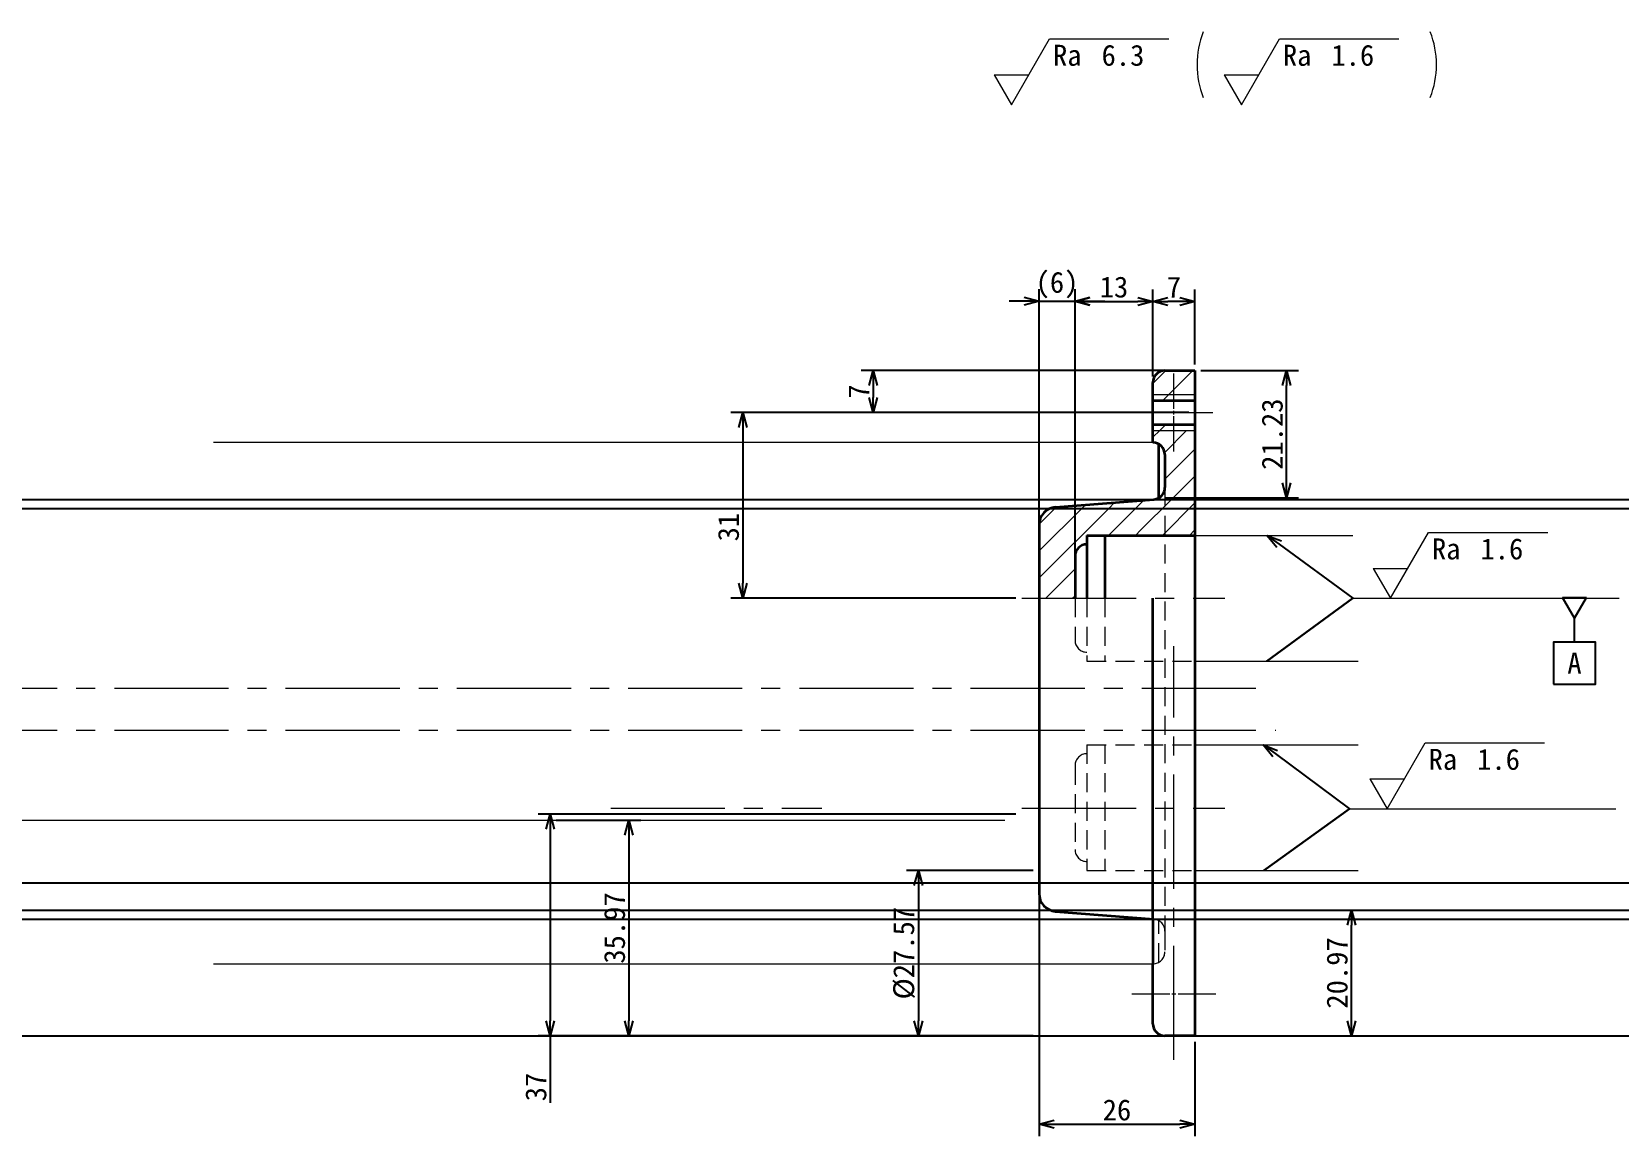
# Model space of a CAD drawing. Header units: millimetres. Extents: x 0 to 1496, y -203 to 299.
# Drawn here: x 1231.1 to 1496, y -203.1 to -18.8 of the extents above; entities that cross this region are included whole.
import ezdxf
from ezdxf import colors
from ezdxf.entities.mleader import LeaderData, LeaderLine
from ezdxf.enums import TextEntityAlignment as Align
from ezdxf.math import Vec2, Vec3

# ---------------------------------------------------------------- set-up
doc = ezdxf.new("R2010")
doc.units = ezdxf.units.MM
doc.linetypes.add('CENTER2', pattern=[28.575, 19.05, -3.175, 3.175, -3.175])
doc.linetypes.add('HIDDEN2', pattern=[4.7625, 3.175, -1.5875])
for name, color, linetype, lineweight in [('01_外形線', 7, 'Continuous', 35), ('02_中心線', 1, 'CENTER2', 18), ('03_隠れ線', 3, 'HIDDEN2', 18), ('04_寸法線', 2, 'Continuous', 18), ('07_ハッチング', 6, 'Continuous', 18), ('07寸法線', 3, 'Continuous', 25), ('08_細線', 5, 'Continuous', 18)]:
    doc.layers.add(name, color=color, linetype=linetype, lineweight=lineweight)
doc.layers.add('under_1', color=254, linetype='Continuous', lineweight=25, plot=False)
doc.styles.add('横文字', font='MS Gothic.ttf', dxfattribs={"height": 3.5})
doc.dimstyles.new('機械', dxfattribs={"dimtxt": 3.5, "dimasz": 2.5, "dimexe": 2, "dimexo": 1, "dimtad": 3, "dimdsep": 46, "dimtxsty": '横文字', "dimblk": 'OPEN30', "dimcen": 0, "dimazin": 2, "dimtfac": 1, "dimtmove": 0, "dimatfit": 3, "dimldrblk": 'OPEN30', "dimfxl": 1, "dimarcsym": 0})
doc.dimstyles.new('機械φ付', dxfattribs={"dimtxt": 3.5, "dimasz": 2.5, "dimexe": 2, "dimexo": 1, "dimtad": 3, "dimdsep": 46, "dimtxsty": '横文字', "dimblk": 'OPEN30', "dimcen": 0, "dimazin": 2, "dimtfac": 1, "dimtmove": 0, "dimatfit": 3, "dimldrblk": 'OPEN30', "dimfxl": 1, "dimarcsym": 0})
pattern_1 = [(45, (1035.4197, -186.311), (-2.245064, 2.245064), [])]

# ---------------------------------------------------------------- blocks, each defined once
blk = doc.blocks.new('*U85')
at = {"layer": '02_中心線', "color": 0, "linetype": 'CENTER2', "transparency": 16777216}
blk.add_line((0, -56.17), (0, 12.87), dxfattribs=at)
blk = doc.blocks.new('*U86')
at = {"layer": '02_中心線', "color": 0, "linetype": 'CENTER2', "transparency": 16777216}
for p, q in [((0, 0.6), (0, 6.5)), ((-6.5, 0), (-0.6, 0)), ((0.6, 0), (6.5, 0)), ((0, -6.5), (0, -0.6))]:
    blk.add_line(p, q, dxfattribs=at)
at = {"layer": '02_中心線', "color": 0, "linetype": 'Continuous', "transparency": 16777216}
for p, q in [((-0.3, 0), (0.3, 0)), ((0, -0.3), (0, 0.3))]:
    blk.add_line(p, q, dxfattribs=at)
blk = doc.blocks.new('_Open30')
at = {"color": 0, "linetype": 'ByBlock', "lineweight": -2}
for p, q in [((-1, 0.27), (0, 0)), ((0, 0), (-1, -0.27)), ((0, 0), (-1, 0))]:
    blk.add_line(p, q, dxfattribs=at)
blk = doc.blocks.new('*D89')
at = {"layer": '04_寸法線', "color": 0, "lineweight": -2, "transparency": 16777216}
for p, q in [((1399.17, -112.31), (1399.17, -61.71)), ((1405.17, -112.31), (1405.17, -61.71)), ((1396.67, -63.71), (1394.17, -63.71)), ((1399.17, -63.71), (1405.17, -63.71)), ((1407.67, -63.71), (1410.17, -63.71))]:
    blk.add_line(p, q, dxfattribs=at)
at = {"layer": 'Defpoints', "color": 0, "transparency": 16777216}
for p in [(1405.17, -63.71), (1399.17, -113.31), (1405.17, -113.31)]:
    blk.add_point(p, dxfattribs=at)
at = {"layer": '04_寸法線', "color": 0, "lineweight": -2, "transparency": 16777216, "xscale": 2.5, "yscale": 2.5, "zscale": 2.5}
blk.add_blockref('_Open30', (1399.17, -63.71), dxfattribs=at)
at = {"layer": '04_寸法線', "color": 0, "lineweight": -2, "transparency": 16777216, "xscale": 2.5, "yscale": 2.5, "zscale": 2.5, "rotation": 180}
blk.add_blockref('_Open30', (1405.17, -63.71), dxfattribs=at)
at = {"layer": '04_寸法線', "color": 0, "transparency": 16777216, "insert": (1402.17, -61.04), "char_height": 3.5, "attachment_point": 5, "style": '横文字'}
blk.add_mtext('(6)', dxfattribs=at)
blk = doc.blocks.new('*U90')
at = {"layer": '02_中心線', "color": 0, "linetype": 'CENTER2', "transparency": 16777216}
blk.add_line((-19.86, 0), (14.02, 0), dxfattribs=at)
blk = doc.blocks.new('*D91')
at = {"layer": '04_寸法線', "color": 0, "lineweight": -2, "transparency": 16777216}
for p, q in [((1418.17, -76.31), (1418.17, -61.76)), ((1425.17, -74.31), (1425.17, -61.76)), ((1422.67, -63.76), (1420.67, -63.76))]:
    blk.add_line(p, q, dxfattribs=at)
at = {"layer": 'Defpoints', "color": 0, "transparency": 16777216}
for p in [(1418.17, -63.76), (1425.17, -75.31), (1418.17, -77.31)]:
    blk.add_point(p, dxfattribs=at)
at = {"layer": '04_寸法線', "color": 0, "lineweight": -2, "transparency": 16777216, "xscale": 2.5, "yscale": 2.5, "zscale": 2.5, "rotation": 180}
blk.add_blockref('_Open30', (1418.17, -63.76), dxfattribs=at)
at = {"layer": '04_寸法線', "color": 0, "lineweight": -2, "transparency": 16777216, "xscale": 2.5, "yscale": 2.5, "zscale": 2.5}
blk.add_blockref('_Open30', (1425.17, -63.76), dxfattribs=at)
at = {"layer": '04_寸法線', "color": 0, "transparency": 16777216, "insert": (1421.67, -61.39), "char_height": 3.5, "attachment_point": 5, "style": '横文字'}
blk.add_mtext('7', dxfattribs=at)
blk = doc.blocks.new('表面性状')
at = {"color": 0, "linetype": 'ByBlock', "lineweight": -2}
for p, q in [((0, 0), (6.35, 11)), ((-2.89, 5), (0, 0))]:
    blk.add_line(p, q, dxfattribs=at)
at = {"linetype": 'ByBlock', "lineweight": -2}
for p, q in [((6.35, 11), (26.27, 11)), ((-2.89, 5), (2.89, 5))]:
    blk.add_line(p, q, dxfattribs=at)
at = {"color": 0, "linetype": 'ByBlock', "lineweight": -2, "insert": (6.93, 10), "char_height": 3.5, "attachment_point": 1, "style": '横文字'}
blk.add_mtext_dynamic_manual_height_columns('Ra', width=18.5676, gutter_width=17.5, heights=[0], dxfattribs=at)
at = {"linetype": 'ByBlock', "lineweight": -2, "style": '横文字'}
blk.add_attdef('値', (15.03, 6.5), '', height=3.5, dxfattribs=at)
blk = doc.blocks.new('*D102')
at = {"layer": '04_寸法線', "color": 0, "lineweight": -2, "transparency": 16777216}
for p, q in [((1405.17, -105.31), (1405.17, -61.76)), ((1418.17, -76.31), (1418.17, -61.76)), ((1407.67, -63.76), (1415.67, -63.76))]:
    blk.add_line(p, q, dxfattribs=at)
at = {"layer": 'Defpoints', "color": 0, "transparency": 16777216}
for p in [(1418.17, -63.76), (1418.17, -77.31), (1405.17, -106.31)]:
    blk.add_point(p, dxfattribs=at)
at = {"layer": '04_寸法線', "color": 0, "lineweight": -2, "transparency": 16777216, "xscale": 2.5, "yscale": 2.5, "zscale": 2.5, "rotation": 180}
blk.add_blockref('_Open30', (1405.17, -63.76), dxfattribs=at)
at = {"layer": '04_寸法線', "color": 0, "lineweight": -2, "transparency": 16777216, "xscale": 2.5, "yscale": 2.5, "zscale": 2.5}
blk.add_blockref('_Open30', (1418.17, -63.76), dxfattribs=at)
at = {"layer": '04_寸法線', "color": 0, "transparency": 16777216, "insert": (1411.67, -61.39), "char_height": 3.5, "attachment_point": 5, "style": '横文字'}
blk.add_mtext('13', dxfattribs=at)
blk = doc.blocks.new('*D103')
at = {"layer": '04_寸法線', "color": 0, "lineweight": -2, "transparency": 16777216}
for p, q in [((1399.17, -126.7), (1399.17, -203.08)), ((1425.17, -187.31), (1425.17, -203.08)), ((1401.67, -201.08), (1422.67, -201.08))]:
    blk.add_line(p, q, dxfattribs=at)
at = {"layer": 'Defpoints', "color": 0, "transparency": 16777216}
for p in [(1399.17, -125.7), (1425.17, -186.31), (1425.17, -201.08)]:
    blk.add_point(p, dxfattribs=at)
at = {"layer": '04_寸法線', "color": 0, "lineweight": -2, "transparency": 16777216, "xscale": 2.5, "yscale": 2.5, "zscale": 2.5, "rotation": 180}
blk.add_blockref('_Open30', (1399.17, -201.08), dxfattribs=at)
at = {"layer": '04_寸法線', "color": 0, "lineweight": -2, "transparency": 16777216, "xscale": 2.5, "yscale": 2.5, "zscale": 2.5}
blk.add_blockref('_Open30', (1425.17, -201.08), dxfattribs=at)
at = {"layer": '04_寸法線', "color": 0, "transparency": 16777216, "insert": (1412.17, -198.71), "char_height": 3.5, "attachment_point": 5, "style": '横文字'}
blk.add_mtext('26', dxfattribs=at)
blk = doc.blocks.new('カッコ左')
blk.add_arc((13.96, 5.5), 15, 158.4898, 201.5102)
blk = doc.blocks.new('カッコ右')
blk.add_arc((-13.96, 5.5), 15, 338.4898, 21.5102)
blk = doc.blocks.new('*U105')
at = {"layer": '02_中心線', "color": 0, "linetype": 'CENTER2', "transparency": 16777216}
for p, q in [((0, 0.7), (0, 7)), ((-7, 0), (-0.7, 0)), ((0.7, 0), (7, 0)), ((0, -7), (0, -0.7))]:
    blk.add_line(p, q, dxfattribs=at)
at = {"layer": '02_中心線', "color": 0, "linetype": 'Continuous', "transparency": 16777216}
for p, q in [((-0.35, 0), (0.35, 0)), ((0, -0.35), (0, 0.35))]:
    blk.add_line(p, q, dxfattribs=at)
blk = doc.blocks.new('*D106')
at = {"layer": '08_細線', "color": 0, "lineweight": -2, "transparency": 16777216}
for p, q in [((1398.17, -158.74), (1377.03, -158.74)), ((1379.03, -161.24), (1379.03, -183.81)), ((1398.17, -186.31), (1377.03, -186.31))]:
    blk.add_line(p, q, dxfattribs=at)
at = {"layer": 'Defpoints', "color": 0, "transparency": 16777216}
for p in [(1399.17, -158.74), (1379.03, -186.31), (1399.17, -186.31)]:
    blk.add_point(p, dxfattribs=at)
at = {"layer": '08_細線', "color": 0, "lineweight": -2, "transparency": 16777216, "xscale": 2.5, "yscale": 2.5, "zscale": 2.5}
for p, rotation in [((1379.03, -158.74), 90), ((1379.03, -186.31), 270)]:
    blk.add_blockref('_Open30', p, dxfattribs=dict(at, rotation=rotation))
at = {"layer": '08_細線', "color": 0, "transparency": 16777216, "insert": (1376.66, -172.53), "char_height": 3.5, "attachment_point": 5, "rotation": 90, "style": '横文字'}
blk.add_mtext('%%c27.57', dxfattribs=at)
blk = doc.blocks.new('*D107')
at = {"layer": '04_寸法線', "color": 0, "lineweight": -2, "transparency": 16777216}
for p, q in [((1424.17, -75.31), (1369.47, -75.31)), ((1371.47, -77.81), (1371.47, -79.81)), ((1424.17, -82.31), (1369.47, -82.31))]:
    blk.add_line(p, q, dxfattribs=at)
at = {"layer": 'Defpoints', "color": 0, "transparency": 16777216}
for p in [(1425.17, -75.31), (1371.47, -82.31), (1425.17, -82.31)]:
    blk.add_point(p, dxfattribs=at)
at = {"layer": '04_寸法線', "color": 0, "lineweight": -2, "transparency": 16777216, "xscale": 2.5, "yscale": 2.5, "zscale": 2.5}
for p, rotation in [((1371.47, -75.31), 90), ((1371.47, -82.31), 270)]:
    blk.add_blockref('_Open30', p, dxfattribs=dict(at, rotation=rotation))
at = {"layer": '04_寸法線', "color": 0, "transparency": 16777216, "insert": (1369.09, -78.81), "char_height": 3.5, "attachment_point": 5, "rotation": 90, "style": '横文字'}
blk.add_mtext('7', dxfattribs=at)
blk = doc.blocks.new('*D110')
at = {"layer": '04_寸法線', "color": 0, "lineweight": -2, "transparency": 16777216}
for p, q in [((1417.17, -82.31), (1347.73, -82.31)), ((1349.73, -84.81), (1349.73, -110.81)), ((1395.31, -113.31), (1347.73, -113.31))]:
    blk.add_line(p, q, dxfattribs=at)
at = {"layer": 'Defpoints', "color": 0, "transparency": 16777216}
for p in [(1418.17, -82.31), (1349.73, -113.31), (1396.31, -113.31)]:
    blk.add_point(p, dxfattribs=at)
at = {"layer": '04_寸法線', "color": 0, "lineweight": -2, "transparency": 16777216, "xscale": 2.5, "yscale": 2.5, "zscale": 2.5}
for p, rotation in [((1349.73, -82.31), 90), ((1349.73, -113.31), 270)]:
    blk.add_blockref('_Open30', p, dxfattribs=dict(at, rotation=rotation))
at = {"layer": '04_寸法線', "color": 0, "transparency": 16777216, "insert": (1347.36, -101.43), "char_height": 3.5, "attachment_point": 5, "rotation": 90, "style": '横文字'}
blk.add_mtext('31', dxfattribs=at)
blk = doc.blocks.new('*D112')
at = {"layer": '04_寸法線', "color": 0, "lineweight": -2, "transparency": 16777216}
for p, q in [((1395.31, -149.31), (1315.6, -149.31)), ((1317.6, -151.81), (1317.6, -183.81)), ((1398.17, -186.31), (1315.6, -186.31)), ((1317.6, -186.31), (1317.6, -197.52))]:
    blk.add_line(p, q, dxfattribs=at)
at = {"layer": 'Defpoints', "color": 0, "transparency": 16777216}
for p in [(1396.31, -149.31), (1317.6, -186.31), (1399.17, -186.31)]:
    blk.add_point(p, dxfattribs=at)
at = {"layer": '04_寸法線', "color": 0, "lineweight": -2, "transparency": 16777216, "xscale": 2.5, "yscale": 2.5, "zscale": 2.5}
for p, rotation in [((1317.6, -149.31), 90), ((1317.6, -186.31), 270)]:
    blk.add_blockref('_Open30', p, dxfattribs=dict(at, rotation=rotation))
at = {"layer": '04_寸法線', "color": 0, "transparency": 16777216, "insert": (1315.23, -194.87), "char_height": 3.5, "attachment_point": 5, "rotation": 90, "style": '横文字'}
blk.add_mtext('37', dxfattribs=at)
blk = doc.blocks.new('*D114')
at = {"layer": '04_寸法線', "color": 0, "lineweight": -2, "transparency": 16777216}
for p, q in [((1318.6, -150.34), (1332.73, -150.34)), ((1330.73, -152.84), (1330.73, -183.81)), ((1318.6, -186.31), (1332.73, -186.31))]:
    blk.add_line(p, q, dxfattribs=at)
at = {"layer": 'Defpoints', "color": 0, "transparency": 16777216}
for p in [(1317.6, -150.34), (1317.6, -186.31), (1330.73, -186.31)]:
    blk.add_point(p, dxfattribs=at)
at = {"layer": '04_寸法線', "color": 0, "lineweight": -2, "transparency": 16777216, "xscale": 2.5, "yscale": 2.5, "zscale": 2.5}
for p, rotation in [((1330.73, -150.34), 90), ((1330.73, -186.31), 270)]:
    blk.add_blockref('_Open30', p, dxfattribs=dict(at, rotation=rotation))
at = {"layer": '04_寸法線', "color": 0, "transparency": 16777216, "insert": (1328.35, -168.33), "char_height": 3.5, "attachment_point": 5, "rotation": 90, "style": '横文字'}
blk.add_mtext('35.97', dxfattribs=at)
blk = doc.blocks.new('*D115')
at = {"layer": '04_寸法線', "color": 0, "lineweight": -2, "transparency": 16777216}
for p, q in [((1426.17, -75.31), (1442.47, -75.31)), ((1440.47, -94.04), (1440.47, -77.81)), ((1420.17, -96.54), (1442.47, -96.54))]:
    blk.add_line(p, q, dxfattribs=at)
at = {"layer": 'Defpoints', "color": 0, "transparency": 16777216}
for p in [(1425.17, -75.31), (1440.47, -75.31), (1419.17, -96.54)]:
    blk.add_point(p, dxfattribs=at)
at = {"layer": '04_寸法線', "color": 0, "lineweight": -2, "transparency": 16777216, "xscale": 2.5, "yscale": 2.5, "zscale": 2.5}
for p, rotation in [((1440.47, -75.31), 90), ((1440.47, -96.54), 270)]:
    blk.add_blockref('_Open30', p, dxfattribs=dict(at, rotation=rotation))
at = {"layer": '04_寸法線', "color": 0, "transparency": 16777216, "insert": (1438.1, -85.92), "char_height": 3.5, "attachment_point": 5, "rotation": 90, "style": '横文字'}
blk.add_mtext('21.23', dxfattribs=at)
blk = doc.blocks.new('*D116')
at = {"layer": '04_寸法線', "color": 0, "lineweight": -2, "transparency": 16777216}
for p, q in [((1426.17, -165.34), (1453.29, -165.34)), ((1451.29, -183.81), (1451.29, -167.84)), ((1426.17, -186.31), (1453.29, -186.31))]:
    blk.add_line(p, q, dxfattribs=at)
at = {"layer": 'Defpoints', "color": 0, "transparency": 16777216}
for p in [(1425.17, -165.34), (1451.29, -165.34), (1425.17, -186.31)]:
    blk.add_point(p, dxfattribs=at)
at = {"layer": '04_寸法線', "color": 0, "lineweight": -2, "transparency": 16777216, "xscale": 2.5, "yscale": 2.5, "zscale": 2.5}
for p, rotation in [((1451.29, -165.34), 90), ((1451.29, -186.31), 270)]:
    blk.add_blockref('_Open30', p, dxfattribs=dict(at, rotation=rotation))
at = {"layer": '04_寸法線', "color": 0, "transparency": 16777216, "insert": (1448.92, -175.83), "char_height": 3.5, "attachment_point": 5, "rotation": 90, "style": '横文字'}
blk.add_mtext('20.97', dxfattribs=at)
blk = doc.blocks.new('データム2')
for p, q in [((-2, 0), (2, 0)), ((0, -3.46), (-2, 0)), ((0, -3.46), (2, 0)), ((0, -7.46), (0, -3.46))]:
    blk.add_line(p, q)
blk.add_lwpolyline([(-3.5, -14.46), (3.5, -14.46), (3.5, -7.46), (-3.5, -7.46)], close=True)
at = {"style": '横文字'}
blk.add_attdef('ﾃﾞｰﾀﾑ', text='', height=3.5, dxfattribs=at).set_placement((0, -10.96), align=Align.MIDDLE)

msp = doc.modelspace()

# ---------------------------------------------------------------- hatches: boundary and pattern name
at = {"layer": '07_ハッチング'}
h = msp.add_hatch(dxfattribs=at)
h.set_pattern_fill('ANSI31', color=256)
h.set_pattern_definition(pattern_1)
h.paths.add_polyline_path([(1425.17, -75.311), (1420.17, -75.311, 0.4142136), (1418.17, -77.311), (1418.17, -79.311), (1425.17, -79.311)])
h = msp.add_hatch(dxfattribs=at)
h.set_pattern_fill('ANSI31', color=256)
h.set_pattern_definition(pattern_1)
h.paths.add_polyline_path([(1421.67, -80.311), (1421.67, -79.311), (1418.17, -79.311), (1418.17, -80.311)])
h.paths.add_polyline_path([(1421.67, -85.311), (1421.67, -84.311), (1418.17, -84.311), (1418.17, -85.311)])
h = msp.add_hatch(dxfattribs=at)
h.set_pattern_fill('ANSI31', color=256)
h.set_pattern_definition(pattern_1)
h.paths.add_polyline_path([(1425.17, -85.311), (1418.17, -85.311), (1418.17, -87.311, -0.4142136), (1420.17, -89.311), (1420.17, -94.805, -0.3910206), (1418.329, -96.798), (1418.17, -96.811), (1425.17, -96.811)])
h = msp.add_hatch(dxfattribs=at)
h.set_pattern_fill('ANSI31', color=256)
h.set_pattern_definition(pattern_1)
h.paths.add_polyline_path([(1416.17, -96.971), (1402.18, -98.09, 0.0788262), (1401.267, -98.311), (1416.17, -98.311)])
h.paths.add_polyline_path([(1418.17, -96.811), (1416.17, -96.971), (1416.17, -98.311), (1418.17, -98.311)])
h.paths.add_polyline_path([(1418.17, -98.311), (1416.17, -98.311), (1416.17, -102.811), (1418.17, -102.811)])
h.paths.add_polyline_path([(1421.67, -98.311), (1418.17, -98.311), (1418.17, -102.811), (1421.67, -102.811)])
h.paths.add_polyline_path([(1421.67, -96.811), (1418.17, -96.811), (1418.17, -98.311), (1421.67, -98.311)])
h.paths.add_polyline_path([(1425.17, -96.811), (1421.67, -96.811), (1421.67, -98.311), (1425.17, -98.311)])
h.paths.add_polyline_path([(1425.17, -98.311), (1421.67, -98.311), (1421.67, -102.811), (1425.17, -102.811)])
h = msp.add_hatch(dxfattribs=at)
h.set_pattern_fill('ANSI31', color=256)
h.set_pattern_definition(pattern_1)
h.paths.add_polyline_path([(1405.17, -106.311, -0.4142136), (1407.17, -104.311), (1399.42, -104.311), (1399.42, -113.311), (1405.17, -113.311)])
h.paths.add_polyline_path([(1407.17, -102.811), (1399.42, -102.811), (1399.42, -104.311), (1407.17, -104.311)])
h.paths.add_polyline_path([(1416.17, -98.311), (1401.267, -98.311, 0.3028594), (1399.42, -101.081), (1399.42, -102.811), (1407.17, -102.811), (1416.17, -102.811)])

# ---------------------------------------------------------------- linework, layer by layer
at = {"layer": '01_外形線'}
for p, q in [((1420.17, -75.311), (1425.17, -75.311)), ((1425.17, -75.311), (1425.17, -102.811)), ((1418.17, -87.311), (1418.17, -77.311)), ((1418.17, -80.311), (1425.17, -80.311)), ((1418.17, -84.311), (1425.17, -84.311)), ((1418.17, -85.311), (1418.17, -85.311)), ((1419.17, -96.537), (1419.17, -87.579)), ((1420.17, -89.311), (1420.17, -94.805)), ((1401.93, -98.09), (1418.329, -96.798)), ((1399.17, -101.081), (1399.17, -137.963)), ((1407.17, -102.811), (1425.17, -102.811)), ((1407.17, -102.811), (1407.17, -113.311)), ((1410.17, -102.811), (1410.17, -113.311)), ((1425.17, -102.811), (1425.17, -113.311)), ((1407.17, -104.311), (1407.17, -104.311)), ((1405.17, -106.311), (1405.17, -113.311)), ((1418.17, -166.841), (1418.17, -113.311)), ((1425.17, -113.311), (1425.17, -123.811)), ((1425.17, -123.811), (1425.17, -186.311)), ((1399.17, -137.963), (1399.17, -162.571)), ((1407.17, -139.241), (1407.17, -139.241)), ((1407.17, -157.241), (1407.17, -157.241)), ((1401.93, -165.562), (1418.329, -166.854)), ((1418.17, -166.841), (1418.17, -174.311)), ((1418.17, -184.311), (1418.17, -174.311)), ((1425.17, -186.311), (1420.17, -186.311))]:
    msp.add_line(p, q, dxfattribs=at)
for centre, radius, start, end in [((1420.17, -77.311), 2, 90, 180), ((1418.17, -89.311), 2, 0, 90), ((1418.17, -94.805), 2, 274.57392, 0), ((1402.17, -101.081), 3, 94.57392, 180), ((1407.17, -106.311), 2, 90, 180), ((1402.17, -162.571), 3, 180, 265.42608), ((1420.17, -184.311), 2, 180, 270)]:
    msp.add_arc(centre, radius, start, end, dxfattribs=at)
at = {"layer": '02_中心線'}
for p, q in [((1396.312, -113.311), (1425.17, -113.311)), ((1396.312, -113.311), (1425.17, -113.311)), ((1073.42, -128.311), (1437.821, -128.311)), ((1073.42, -135.341), (1438.655, -135.341)), ((1327.699, -148.311), (1362.932, -148.311)), ((1396.312, -148.311), (1430.189, -148.311)), ((1429.828, -148.311), (1429.828, -148.311))]:
    msp.add_line(p, q, dxfattribs=at)
at = {"layer": '03_隠れ線'}
for p, q in [((1420.17, -94.805), (1420.17, -168.847)), ((1405.17, -113.311), (1405.17, -120.311)), ((1407.17, -113.311), (1407.17, -123.811)), ((1410.17, -113.311), (1410.17, -123.811)), ((1407.17, -122.311), (1407.17, -122.311)), ((1407.17, -123.811), (1425.17, -123.811)), ((1407.17, -137.741), (1425.17, -137.741)), ((1407.17, -137.741), (1407.17, -158.741)), ((1410.17, -137.741), (1410.17, -158.741)), ((1405.17, -141.241), (1405.17, -155.241)), ((1407.17, -158.741), (1425.17, -158.741)), ((1419.17, -174.043), (1419.17, -167.115)), ((1420.17, -168.847), (1420.17, -172.311))]:
    msp.add_line(p, q, dxfattribs=at)
for centre, start, end in [((1407.17, -120.311), 180, 270), ((1407.17, -141.241), 90, 180), ((1407.17, -155.241), 180, 270), ((1418.17, -168.847), 0, 85.42608), ((1418.17, -172.311), 270, 0)]:
    msp.add_arc(centre, 2, start, end, dxfattribs=at)
at = {"layer": '04_寸法線'}
for p, q in [((1425.17, -102.811), (1451.528, -102.811)), ((1451.528, -113.311), (1495.984, -113.311)), ((1425.17, -123.811), (1452.404, -123.811)), ((1425.17, -137.741), (1452.404, -137.741)), ((1121.507, -150.341), (1393.466, -150.341)), ((1450.98, -148.431), (1495.436, -148.431)), ((1425.17, -158.741), (1452.404, -158.741))]:
    msp.add_line(p, q, dxfattribs=at)
at = {"layer": '07寸法線'}
for p in [(1073.42, -160.811), (1073.42, -186.311)]:
    msp.add_xline(p, (1, 0), dxfattribs=at)
at = {"layer": '08_細線'}
for p, q in [((1418.17, -79.311), (1425.17, -79.311)), ((1418.17, -87.311), (1261.42, -87.311)), ((1418.17, -85.311), (1425.17, -85.311)), ((1261.42, -174.311), (1418.17, -174.311))]:
    msp.add_line(p, q, dxfattribs=at)
at = {"layer": 'under_1'}
for p in [(1073.42, -96.811), (1073.42, -98.311), (1073.42, -165.341), (1073.42, -166.841)]:
    msp.add_xline(p, (1, 0), dxfattribs=at)

# ---------------------------------------------------------------- block references
msp.add_blockref('データム2', (1488.513, -113.16)).add_auto_attribs({'ﾃﾞｰﾀﾑ': 'A'})
at = {"layer": '02_中心線', "linetype": 'CENTER2'}
for name, p in [('*U86', (1421.67, -82.311)), ('*U90', (1416.17, -113.311)), ('*U85', (1421.67, -134.186)), ('*U105', (1421.67, -179.311))]:
    msp.add_blockref(name, p, dxfattribs=at)
at = {"layer": '04_寸法線'}
for p, values in [((1394.575, -30.94), {'値': '6.3'}), ((1432.924, -30.94), {'値': '1.6'}), ((1457.797, -113.311), {'値': '1.6'}), ((1457.249, -148.431), {'値': '1.6'})]:
    msp.add_blockref('表面性状', p, dxfattribs=at).add_auto_attribs(values)
for name, p in [('カッコ左', (1426.572, -29.764)), ('カッコ右', (1464.451, -29.764))]:
    msp.add_blockref(name, p, dxfattribs=at)

# ---------------------------------------------------------------- dimensions: what is measured, and where the dimension line sits
dim = msp.add_linear_dim(base=(1405.17, -63.713), p1=(1399.17, -113.311), p2=(1405.17, -113.311), dimstyle='機械', override={"dimpost": '(<>)'}, dxfattribs=at)
dim.commit()
dim.dimension.update_dxf_attribs({"geometry": '*D89', "text_midpoint": (1402.17, -63.713), "dimtype": 160})
for base, p1, p2, picture, middle in [((1418.17, -63.761), (1405.17, -106.311), (1418.17, -77.311), '*D102', (1411.67, -61.386)), ((1418.17, -63.761), (1425.17, -75.311), (1418.17, -77.311), '*D91', (1421.67, -61.386)), ((1425.17, -201.083), (1399.17, -125.696), (1425.17, -186.311), '*D103', (1412.17, -198.708))]:
    dim = msp.add_linear_dim(base=base, p1=p1, p2=p2, dimstyle='機械', dxfattribs=at)
    dim.commit()
    dim.dimension.update_dxf_attribs({"geometry": picture, "text_midpoint": middle})
for base, p1, p2, picture, middle in [((1371.467, -82.311), (1425.17, -75.311), (1425.17, -82.311), '*D107', (1371.467, -78.811)), ((1349.731, -113.311), (1418.17, -82.311), (1396.312, -113.311), '*D110', (1349.731, -101.427)), ((1317.601, -186.311), (1396.312, -149.311), (1399.17, -186.311), '*D112', (1317.601, -194.872))]:
    dim = msp.add_linear_dim(base=base, p1=p1, p2=p2, angle=90, dimstyle='機械', dxfattribs=at)
    dim.commit()
    dim.dimension.update_dxf_attribs({"geometry": picture, "text_midpoint": middle, "dimtype": 160})
for base, p1, p2, picture, middle in [((1440.472, -75.311), (1419.17, -96.537), (1425.17, -75.311), '*D115', (1438.097, -85.924)), ((1330.73, -186.311), (1317.601, -150.341), (1317.601, -186.311), '*D114', (1328.355, -168.326)), ((1451.291, -165.341), (1425.17, -186.311), (1425.17, -165.341), '*D116', (1448.916, -175.826))]:
    dim = msp.add_linear_dim(base=base, p1=p1, p2=p2, angle=90, dimstyle='機械', dxfattribs=at)
    dim.commit()
    dim.dimension.update_dxf_attribs({"geometry": picture, "text_midpoint": middle})
at = {"layer": '08_細線'}
dim = msp.add_linear_dim(base=(1379.033, -186.311), p1=(1399.17, -158.741), p2=(1399.17, -186.311), angle=90, dimstyle='機械φ付', override={"dimpost": '%%c<>'}, dxfattribs=at)
dim.commit()
dim.dimension.update_dxf_attribs({"geometry": '*D106', "text_midpoint": (1376.658, -172.526)})

# ---------------------------------------------------------------- leaders
at = {"layer": '04_寸法線'}
ml = msp.add_multileader_mtext('Standard', dxfattribs=at)
ml.set_content('')
ml.set_leader_properties()
ml.set_arrow_properties(name='OPEN30')
ml.build(insert=Vec2(0, 0))
ml.multileader.update_dxf_attribs({"has_dogleg": 0, "text_left_attachment_type": 3, "text_right_attachment_type": 3, "arrow_head_size": 2.5})
ctx = ml.context
ctx.base_point, ctx.char_height, ctx.arrow_head_size, ctx.landing_gap_size, ctx.plane_origin = Vec3(1451.528, -113.311), 2.5, 2.5, 0, Vec3(1490.485, -143.838)
ctx.left_attachment, ctx.right_attachment = 3, 3
notes = []
notes.append((ctx, [(0, (1, 1, 0), (1443.528, -113.311), (1, 0), 8, [(1, [(1437.206, -102.811), (1451.528, -113.311), (1437.206, -123.811)], 0, [])])]))
ctx.mtext, ml.multileader.dxf.content_type = None, 0
ml = msp.add_multileader_mtext('Standard', dxfattribs=at)
ml.set_content('')
ml.set_leader_properties()
ml.set_arrow_properties(name='OPEN30')
ml.build(insert=Vec2(0, 0))
ml.multileader.update_dxf_attribs({"has_dogleg": 0, "text_left_attachment_type": 3, "text_right_attachment_type": 3, "arrow_head_size": 2.5})
ctx = ml.context
ctx.base_point, ctx.char_height, ctx.arrow_head_size, ctx.landing_gap_size, ctx.plane_origin = Vec3(1450.98, -148.431), 2.5, 2.5, 0, Vec3(1489.937, -178.959)
ctx.left_attachment, ctx.right_attachment = 3, 3
notes.append((ctx, [(0, (1, 1, 0), (1442.98, -148.431), (1, 0), 8, [(1, [(1436.546, -137.741), (1450.98, -148.431), (1436.658, -158.741)], 0, [])])]))
ctx.mtext, ml.multileader.dxf.content_type = None, 0
for ctx, leaders in notes:
    for number, flags, end, landing, length, lines in leaders:
        leader = LeaderData()
        leader.index, (leader.has_last_leader_line, leader.has_dogleg_vector, leader.attachment_direction) = number, flags
        leader.last_leader_point, leader.dogleg_vector, leader.dogleg_length = Vec3(end), Vec3(landing), length
        for number, points, colour, breaks in lines:
            line = LeaderLine()
            line.index, line.vertices, line.color, line.breaks = number, Vec3.list(points), colors.encode_raw_color(colour), breaks
            leader.lines.append(line)
        ctx.leaders.append(leader)

doc.saveas('drawing.dxf')
